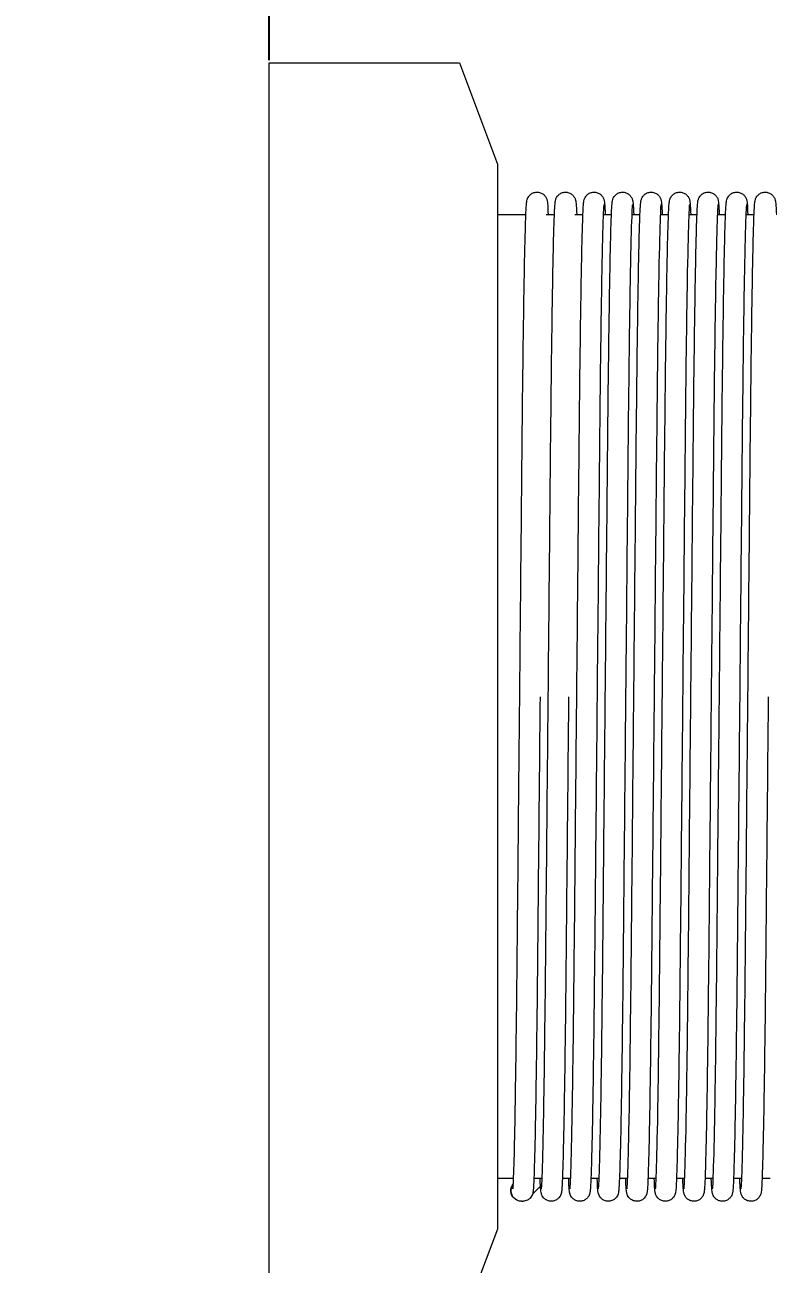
# Model space of a CAD drawing. Header units: millimetres. Extents: x 0 to 420, y 0 to 297.
# Drawn here: x 194.857 to 197.789, y 196.839 to 201.727 of the extents above; entities that cross this region are included whole.
import ezdxf

# ---------------------------------------------------------------- set-up
doc = ezdxf.new("R2010")
doc.units = ezdxf.units.MM
doc.header["$PDSIZE"] = -1
doc.styles.add('СПДС', font='isocpeur.ttf', dxfattribs={"width": 0.9})
doc.dimstyles.new('ISO-25', dxfattribs={"dimtxt": 2.5, "dimasz": 2.5, "dimexe": 1.25, "dimexo": 0.625, "dimtad": 1, "dimtxsty": 'Standard', "dimcen": 2.5, "dimadec": 0, "dimazin": 0, "dimtfac": 1, "dimtmove": 0, "dimatfit": 3, "dimfxl": 1, "dimarcsym": 0})

# ---------------------------------------------------------------- blocks, each defined once
blk = doc.blocks.new('*D34')
at = {"color": 0, "lineweight": -2, "transparency": 16777216}
for p, q in [((195.8212, 201.5867), (195.8212, 262.8111)), ((200.6655, 222.7991), (200.6655, 262.8111)), ((193.3212, 261.8111), (165.2926, 261.8111)), ((200.6655, 261.8111), (195.8212, 261.8111)), ((203.1655, 261.8111), (205.6655, 261.8111))]:
    blk.add_line(p, q, dxfattribs=at)
at = {"color": 0, "transparency": 16777216}
for points in [[(193.3212, 262.2277), (193.3212, 261.3944), (195.8212, 261.8111)], [(203.1655, 262.2277), (203.1655, 261.3944), (200.6655, 261.8111)]]:
    blk.add_solid(points, dxfattribs=at)
at = {"layer": 'Defpoints', "color": 0, "transparency": 16777216}
for p in [(200.6655, 261.8111), (200.6655, 222.7891), (195.8212, 201.5767)]:
    blk.add_point(p, dxfattribs=at)
at = {"color": 0, "transparency": 16777216, "insert": (175.7738, 266.9111), "char_height": 3.5, "attachment_point": 5, "style": 'СПДС'}
blk.add_mtext('4,84max', dxfattribs=at)
blk = doc.blocks.new('A$Cca01fdc4')
at = {"color": 0, "linetype": 'Continuous', "lineweight": 0, "extrusion": (0, 1, 0)}
for p, q in [((93.975, -2.7736), (93.975, -2.8061)), ((90.175, -2.8377), (90.175, -2.8701)), ((93.975, -2.8861), (93.975, -2.9186)), ((90.175, -2.9502), (90.175, -2.9826)), ((93.975, -2.9986), (93.975, -3.0311)), ((90.175, -3.0627), (90.175, -3.0951)), ((93.975, -3.1111), (93.975, -3.1436)), ((90.175, -3.1752), (90.175, -3.2076)), ((93.975, -3.2236), (93.975, -3.2561)), ((90.175, -3.2877), (90.175, -3.3201)), ((93.975, -3.3361), (93.975, -3.3686)), ((90.175, -3.4002), (90.175, -3.4326)), ((93.975, -3.4486), (93.975, -3.4811)), ((90.175, -3.5127), (90.175, -3.5451)), ((93.975, -3.5611), (93.975, -3.5936)), ((90.175, -3.6252), (90.175, -3.6576)), ((93.975, -3.6736), (93.975, -3.7061)), ((90.175, -3.7377), (90.175, -3.85)), ((94.065, -3.7555), (94.065, -3.75)), ((93.975, -3.7861), (93.975, -3.85)), ((89.575, -4), (89.975, -3.85)), ((89.975, -3.85), (94.175, -3.85)), ((94.175, -3.85), (94.575, -4)), ((89.575, -4.75), (89.575, -4)), ((94.575, -4.75), (89.575, -4.75))]:
    blk.add_line(p, q, dxfattribs=at)
at = {"color": 0, "linetype": 'Continuous', "lineweight": 0, "extrusion": (0, 0, -1)}
for centre, major_axis, ratio, start_param, end_param in [((94.025, -3.7555), (0.04, 0), 0.999958, 0, 1.570796), ((94.0262, -3.76), (-0.0307, -0.0256), 0.902328, -0.926295, -0.058347), ((94.025, -3.7555), (-0.04, 0), 0.999958, -1.570796, -0.967192), ((94.0262, -3.76), (-0.0307, -0.0256), 0.902328, -1.788245, -0.926295)]:
    blk.add_ellipse(centre, major_axis=major_axis, ratio=ratio, start_param=start_param, end_param=end_param, dxfattribs=at)
at = {"color": 0, "linetype": 'Continuous', "lineweight": 0}
blk.add_ellipse((94.025, -3.7555), major_axis=(0.0135, -0.0378), ratio=0.995584, start_param=-0.99229, end_param=-0.9485, dxfattribs=at)
for points, knots in [([(92.0746, -2.8619), (91.8639, -2.8598), (91.6505, -2.8578), (91.2507, -2.854), (91.0592, -2.8522), (90.7232, -2.8485), (90.5743, -2.8464), (90.3381, -2.8424), (90.2478, -2.8403), (90.164, -2.8373), (90.1446, -2.8364), (90.1286, -2.835), (90.1257, -2.8348), (90.1204, -2.834), (90.1185, -2.8339), (90.1123, -2.8319), (90.1109, -2.8314), (90.1072, -2.8298), (90.1047, -2.8285), (90.0992, -2.8246), (90.096, -2.8218), (90.0906, -2.8147), (90.0883, -2.8104), (90.0854, -2.8012), (90.0848, -2.7962), (90.0854, -2.7865), (90.0866, -2.7816), (90.0905, -2.7729), (90.0932, -2.7691), (90.099, -2.763), (90.102, -2.7608), (90.1096, -2.7562), (90.1126, -2.7555), (90.1168, -2.7542), (90.1183, -2.7539), (90.1234, -2.753), (90.1262, -2.7527), (90.1397, -2.7514), (90.1543, -2.7507), (90.175, -2.7498)], [0, 0, 0, 0, 0.632089, 0.632089, 1.266059, 1.266059, 1.900317, 1.900317, 2.534908, 2.534908, 2.850729, 2.850729, 2.937085, 2.937085, 3.0019, 3.0019, 3.017196, 3.017196, 3.033329, 3.033329, 3.049205, 3.049205, 3.065037, 3.065037, 3.080855, 3.080855, 3.096674, 3.096674, 3.112506, 3.112506, 3.128381, 3.128381, 3.160437, 3.160437, 3.191681, 3.191681, 3.285303, 3.285303, 3.553674, 3.553674, 3.553674, 3.553674]), ([(92.0754, -2.7819), (92.2861, -2.7839), (92.4995, -2.786), (92.8993, -2.7898), (93.0908, -2.7915), (93.4268, -2.7953), (93.5757, -2.7973), (93.8119, -2.8014), (93.9022, -2.8035), (93.986, -2.8064), (94.0054, -2.8074), (94.0214, -2.8087), (94.0243, -2.809), (94.0296, -2.8098), (94.0315, -2.8099), (94.0377, -2.8119), (94.0391, -2.8123), (94.0428, -2.814), (94.0453, -2.8152), (94.0508, -2.8192), (94.054, -2.822), (94.0594, -2.829), (94.0617, -2.8333), (94.0646, -2.8425), (94.0652, -2.8475), (94.0646, -2.8573), (94.0634, -2.8622), (94.0595, -2.8708), (94.0568, -2.8747), (94.051, -2.8807), (94.048, -2.883), (94.0404, -2.8875), (94.0374, -2.8883), (94.0332, -2.8895), (94.0317, -2.8898), (94.0266, -2.8908), (94.0238, -2.891), (94.0103, -2.8923), (93.9957, -2.8931), (93.975, -2.8939)], [0, 0, 0, 0, 0.632089, 0.632089, 1.266059, 1.266059, 1.900317, 1.900317, 2.534908, 2.534908, 2.850729, 2.850729, 2.937085, 2.937085, 3.0019, 3.0019, 3.017196, 3.017196, 3.033329, 3.033329, 3.049205, 3.049205, 3.065037, 3.065037, 3.080855, 3.080855, 3.096674, 3.096674, 3.112506, 3.112506, 3.128381, 3.128381, 3.160437, 3.160437, 3.191681, 3.191681, 3.285303, 3.285303, 3.553674, 3.553674, 3.553674, 3.553674]), ([(92.0746, -2.9744), (91.8639, -2.9723), (91.6505, -2.9703), (91.2507, -2.9665), (91.0592, -2.9647), (90.7232, -2.961), (90.5743, -2.9589), (90.3381, -2.9549), (90.2478, -2.9528), (90.164, -2.9498), (90.1446, -2.9489), (90.1286, -2.9475), (90.1257, -2.9473), (90.1204, -2.9465), (90.1185, -2.9464), (90.1123, -2.9444), (90.1109, -2.9439), (90.1072, -2.9423), (90.1047, -2.941), (90.0992, -2.9371), (90.096, -2.9343), (90.0906, -2.9272), (90.0883, -2.9229), (90.0854, -2.9137), (90.0848, -2.9087), (90.0854, -2.899), (90.0866, -2.8941), (90.0905, -2.8854), (90.0932, -2.8816), (90.099, -2.8755), (90.102, -2.8733), (90.1096, -2.8687), (90.1126, -2.868), (90.1168, -2.8667), (90.1183, -2.8664), (90.1234, -2.8655), (90.1262, -2.8652), (90.1397, -2.8639), (90.1543, -2.8632), (90.175, -2.8623)], [0, 0, 0, 0, 0.632089, 0.632089, 1.266059, 1.266059, 1.900317, 1.900317, 2.534908, 2.534908, 2.850729, 2.850729, 2.937085, 2.937085, 3.0019, 3.0019, 3.017196, 3.017196, 3.033329, 3.033329, 3.049205, 3.049205, 3.065037, 3.065037, 3.080855, 3.080855, 3.096674, 3.096674, 3.112506, 3.112506, 3.128381, 3.128381, 3.160437, 3.160437, 3.191681, 3.191681, 3.285303, 3.285303, 3.553674, 3.553674, 3.553674, 3.553674]), ([(90.1341, -2.8676), (90.1341, -2.8676), (90.1355, -2.8678), (90.1446, -2.8687), (90.1603, -2.8695), (90.2276, -2.8722), (90.3023, -2.874), (90.5084, -2.8779), (90.6473, -2.88), (90.967, -2.8838), (91.1522, -2.8855), (91.5439, -2.8893), (91.7555, -2.8913), (92.0026, -2.8937), (92.039, -2.894), (92.0754, -2.8944)], [3.205557, 3.205557, 3.205557, 3.205557, 3.283757, 3.283757, 3.565523, 3.565523, 4.143933, 4.143933, 4.77419, 4.77419, 5.407305, 5.407305, 6.040731, 6.040731, 6.149872, 6.149872, 6.149872, 6.149872]), ([(94.0159, -2.8886), (94.0159, -2.8886), (94.0145, -2.8884), (94.0054, -2.8876), (93.9897, -2.8867), (93.9224, -2.8841), (93.8477, -2.8822), (93.6416, -2.8783), (93.5027, -2.8763), (93.183, -2.8725), (92.9978, -2.8707), (92.6061, -2.867), (92.3945, -2.8649), (92.1474, -2.8626), (92.111, -2.8622), (92.0746, -2.8619)], [3.205557, 3.205557, 3.205557, 3.205557, 3.283757, 3.283757, 3.565523, 3.565523, 4.143933, 4.143933, 4.77419, 4.77419, 5.407305, 5.407305, 6.040731, 6.040731, 6.149872, 6.149872, 6.149872, 6.149872]), ([(92.0754, -2.8944), (92.2861, -2.8964), (92.4995, -2.8985), (92.8993, -2.9023), (93.0908, -2.904), (93.4268, -2.9078), (93.5757, -2.9098), (93.8119, -2.9139), (93.9022, -2.916), (93.986, -2.9189), (94.0054, -2.9199), (94.0214, -2.9212), (94.0243, -2.9215), (94.0296, -2.9223), (94.0315, -2.9224), (94.0377, -2.9244), (94.0391, -2.9248), (94.0428, -2.9265), (94.0453, -2.9277), (94.0508, -2.9317), (94.054, -2.9345), (94.0594, -2.9415), (94.0617, -2.9458), (94.0646, -2.955), (94.0652, -2.96), (94.0646, -2.9698), (94.0634, -2.9747), (94.0595, -2.9833), (94.0568, -2.9872), (94.051, -2.9932), (94.048, -2.9955), (94.0404, -3), (94.0374, -3.0008), (94.0332, -3.002), (94.0317, -3.0023), (94.0266, -3.0033), (94.0238, -3.0035), (94.0103, -3.0048), (93.9957, -3.0056), (93.975, -3.0064)], [0, 0, 0, 0, 0.632089, 0.632089, 1.266059, 1.266059, 1.900317, 1.900317, 2.534908, 2.534908, 2.850729, 2.850729, 2.937085, 2.937085, 3.0019, 3.0019, 3.017196, 3.017196, 3.033329, 3.033329, 3.049205, 3.049205, 3.065037, 3.065037, 3.080855, 3.080855, 3.096674, 3.096674, 3.112506, 3.112506, 3.128381, 3.128381, 3.160437, 3.160437, 3.191681, 3.191681, 3.285303, 3.285303, 3.553674, 3.553674, 3.553674, 3.553674]), ([(92.0746, -3.0869), (91.8639, -3.0848), (91.6505, -3.0828), (91.2507, -3.079), (91.0592, -3.0772), (90.7232, -3.0735), (90.5743, -3.0714), (90.3381, -3.0674), (90.2478, -3.0653), (90.164, -3.0623), (90.1446, -3.0614), (90.1286, -3.06), (90.1257, -3.0598), (90.1204, -3.059), (90.1185, -3.0589), (90.1123, -3.0569), (90.1109, -3.0564), (90.1072, -3.0548), (90.1047, -3.0535), (90.0992, -3.0496), (90.096, -3.0468), (90.0906, -3.0397), (90.0883, -3.0354), (90.0854, -3.0262), (90.0848, -3.0212), (90.0854, -3.0115), (90.0866, -3.0066), (90.0905, -2.9979), (90.0932, -2.9941), (90.099, -2.988), (90.102, -2.9858), (90.1096, -2.9812), (90.1126, -2.9805), (90.1168, -2.9792), (90.1183, -2.9789), (90.1234, -2.978), (90.1262, -2.9777), (90.1397, -2.9764), (90.1543, -2.9757), (90.175, -2.9748)], [0, 0, 0, 0, 0.632089, 0.632089, 1.266059, 1.266059, 1.900317, 1.900317, 2.534908, 2.534908, 2.850729, 2.850729, 2.937085, 2.937085, 3.0019, 3.0019, 3.017196, 3.017196, 3.033329, 3.033329, 3.049205, 3.049205, 3.065037, 3.065037, 3.080855, 3.080855, 3.096674, 3.096674, 3.112506, 3.112506, 3.128381, 3.128381, 3.160437, 3.160437, 3.191681, 3.191681, 3.285303, 3.285303, 3.553674, 3.553674, 3.553674, 3.553674]), ([(90.1341, -2.9801), (90.1341, -2.9801), (90.1355, -2.9803), (90.1446, -2.9812), (90.1603, -2.982), (90.2276, -2.9847), (90.3023, -2.9865), (90.5084, -2.9904), (90.6473, -2.9925), (90.967, -2.9963), (91.1522, -2.998), (91.5439, -3.0018), (91.7555, -3.0038), (92.0026, -3.0062), (92.039, -3.0065), (92.0754, -3.0069)], [3.205557, 3.205557, 3.205557, 3.205557, 3.283757, 3.283757, 3.565523, 3.565523, 4.143933, 4.143933, 4.77419, 4.77419, 5.407305, 5.407305, 6.040731, 6.040731, 6.149872, 6.149872, 6.149872, 6.149872]), ([(94.0159, -3.0011), (94.0159, -3.0011), (94.0145, -3.0009), (94.0054, -3.0001), (93.9897, -2.9992), (93.9224, -2.9966), (93.8477, -2.9947), (93.6416, -2.9908), (93.5027, -2.9888), (93.183, -2.985), (92.9978, -2.9832), (92.6061, -2.9795), (92.3945, -2.9774), (92.1474, -2.9751), (92.111, -2.9747), (92.0746, -2.9744)], [3.205557, 3.205557, 3.205557, 3.205557, 3.283757, 3.283757, 3.565523, 3.565523, 4.143933, 4.143933, 4.77419, 4.77419, 5.407305, 5.407305, 6.040731, 6.040731, 6.149872, 6.149872, 6.149872, 6.149872]), ([(92.0754, -3.0069), (92.2861, -3.0089), (92.4995, -3.011), (92.8993, -3.0148), (93.0908, -3.0165), (93.4268, -3.0203), (93.5757, -3.0223), (93.8119, -3.0264), (93.9022, -3.0285), (93.986, -3.0314), (94.0054, -3.0324), (94.0214, -3.0337), (94.0243, -3.034), (94.0296, -3.0348), (94.0315, -3.0349), (94.0377, -3.0369), (94.0391, -3.0373), (94.0428, -3.039), (94.0453, -3.0402), (94.0508, -3.0442), (94.054, -3.047), (94.0594, -3.054), (94.0617, -3.0583), (94.0646, -3.0675), (94.0652, -3.0725), (94.0646, -3.0823), (94.0634, -3.0872), (94.0595, -3.0958), (94.0568, -3.0997), (94.051, -3.1057), (94.048, -3.108), (94.0404, -3.1125), (94.0374, -3.1133), (94.0332, -3.1145), (94.0317, -3.1148), (94.0266, -3.1158), (94.0238, -3.116), (94.0103, -3.1173), (93.9957, -3.1181), (93.975, -3.1189)], [0, 0, 0, 0, 0.632089, 0.632089, 1.266059, 1.266059, 1.900317, 1.900317, 2.534908, 2.534908, 2.850729, 2.850729, 2.937085, 2.937085, 3.0019, 3.0019, 3.017196, 3.017196, 3.033329, 3.033329, 3.049205, 3.049205, 3.065037, 3.065037, 3.080855, 3.080855, 3.096674, 3.096674, 3.112506, 3.112506, 3.128381, 3.128381, 3.160437, 3.160437, 3.191681, 3.191681, 3.285303, 3.285303, 3.553674, 3.553674, 3.553674, 3.553674]), ([(92.0746, -3.1994), (91.8639, -3.1973), (91.6505, -3.1953), (91.2507, -3.1915), (91.0592, -3.1897), (90.7232, -3.186), (90.5743, -3.1839), (90.3381, -3.1799), (90.2478, -3.1778), (90.164, -3.1748), (90.1446, -3.1739), (90.1286, -3.1725), (90.1257, -3.1723), (90.1204, -3.1715), (90.1185, -3.1714), (90.1123, -3.1694), (90.1109, -3.1689), (90.1072, -3.1673), (90.1047, -3.166), (90.0992, -3.1621), (90.096, -3.1593), (90.0906, -3.1522), (90.0883, -3.1479), (90.0854, -3.1387), (90.0848, -3.1337), (90.0854, -3.124), (90.0866, -3.1191), (90.0905, -3.1104), (90.0932, -3.1066), (90.099, -3.1005), (90.102, -3.0983), (90.1096, -3.0937), (90.1126, -3.093), (90.1168, -3.0917), (90.1183, -3.0914), (90.1234, -3.0905), (90.1262, -3.0902), (90.1397, -3.0889), (90.1543, -3.0882), (90.175, -3.0873)], [0, 0, 0, 0, 0.632089, 0.632089, 1.266059, 1.266059, 1.900317, 1.900317, 2.534908, 2.534908, 2.850729, 2.850729, 2.937085, 2.937085, 3.0019, 3.0019, 3.017196, 3.017196, 3.033329, 3.033329, 3.049205, 3.049205, 3.065037, 3.065037, 3.080855, 3.080855, 3.096674, 3.096674, 3.112506, 3.112506, 3.128381, 3.128381, 3.160437, 3.160437, 3.191681, 3.191681, 3.285303, 3.285303, 3.553674, 3.553674, 3.553674, 3.553674]), ([(90.1341, -3.0926), (90.1341, -3.0926), (90.1355, -3.0928), (90.1446, -3.0937), (90.1603, -3.0945), (90.2276, -3.0972), (90.3023, -3.099), (90.5084, -3.1029), (90.6473, -3.105), (90.967, -3.1088), (91.1522, -3.1105), (91.5439, -3.1143), (91.7555, -3.1163), (92.0026, -3.1187), (92.039, -3.119), (92.0754, -3.1194)], [3.205557, 3.205557, 3.205557, 3.205557, 3.283757, 3.283757, 3.565523, 3.565523, 4.143933, 4.143933, 4.77419, 4.77419, 5.407305, 5.407305, 6.040731, 6.040731, 6.149872, 6.149872, 6.149872, 6.149872]), ([(94.0159, -3.1136), (94.0159, -3.1136), (94.0145, -3.1134), (94.0054, -3.1126), (93.9897, -3.1117), (93.9224, -3.1091), (93.8477, -3.1072), (93.6416, -3.1033), (93.5027, -3.1013), (93.183, -3.0975), (92.9978, -3.0957), (92.6061, -3.092), (92.3945, -3.0899), (92.1474, -3.0876), (92.111, -3.0872), (92.0746, -3.0869)], [3.205557, 3.205557, 3.205557, 3.205557, 3.283757, 3.283757, 3.565523, 3.565523, 4.143933, 4.143933, 4.77419, 4.77419, 5.407305, 5.407305, 6.040731, 6.040731, 6.149872, 6.149872, 6.149872, 6.149872]), ([(92.0754, -3.1194), (92.2861, -3.1214), (92.4995, -3.1235), (92.8993, -3.1273), (93.0908, -3.129), (93.4268, -3.1328), (93.5757, -3.1348), (93.8119, -3.1389), (93.9022, -3.141), (93.986, -3.1439), (94.0054, -3.1449), (94.0222, -3.1463), (94.0254, -3.1466), (94.031, -3.1475), (94.0326, -3.1478), (94.0373, -3.1492), (94.0401, -3.1499), (94.047, -3.1539), (94.05, -3.1559), (94.0558, -3.1616), (94.0587, -3.1653), (94.0629, -3.1738), (94.0643, -3.1786), (94.0653, -3.1883), (94.0649, -3.1933), (94.0623, -3.2027), (94.0602, -3.2071), (94.055, -3.2144), (94.0518, -3.2174), (94.0462, -3.2217), (94.0437, -3.2231), (94.0377, -3.2259), (94.0355, -3.2264), (94.0315, -3.2274), (94.03, -3.2276), (94.0242, -3.2286), (94.0205, -3.2289), (94.006, -3.23), (93.9926, -3.2307), (93.9749, -3.2314)], [0, 0, 0, 0, 0.632089, 0.632089, 1.266059, 1.266059, 1.900317, 1.900317, 2.534908, 2.534908, 2.850729, 2.850729, 2.95655, 2.95655, 2.996253, 2.996253, 3.026281, 3.026281, 3.042127, 3.042127, 3.057981, 3.057981, 3.073801, 3.073801, 3.08962, 3.08962, 3.105441, 3.105441, 3.121301, 3.121301, 3.137131, 3.137131, 3.168715, 3.168715, 3.207881, 3.207881, 3.325288, 3.325288, 3.553561, 3.553561, 3.553561, 3.553561]), ([(92.0746, -3.3119), (91.8639, -3.3098), (91.6505, -3.3078), (91.2507, -3.304), (91.0592, -3.3022), (90.7232, -3.2985), (90.5743, -3.2964), (90.3381, -3.2924), (90.2478, -3.2903), (90.164, -3.2873), (90.1446, -3.2864), (90.1286, -3.285), (90.1257, -3.2848), (90.1204, -3.284), (90.1185, -3.2839), (90.1123, -3.2819), (90.1109, -3.2814), (90.1072, -3.2798), (90.1047, -3.2785), (90.0992, -3.2746), (90.096, -3.2718), (90.0906, -3.2647), (90.0883, -3.2604), (90.0854, -3.2512), (90.0848, -3.2462), (90.0854, -3.2365), (90.0866, -3.2316), (90.0905, -3.2229), (90.0932, -3.2191), (90.099, -3.213), (90.102, -3.2108), (90.1096, -3.2062), (90.1126, -3.2055), (90.1168, -3.2042), (90.1183, -3.2039), (90.1234, -3.203), (90.1262, -3.2027), (90.1397, -3.2014), (90.1543, -3.2007), (90.175, -3.1998)], [0, 0, 0, 0, 0.632089, 0.632089, 1.266059, 1.266059, 1.900317, 1.900317, 2.534908, 2.534908, 2.850729, 2.850729, 2.937085, 2.937085, 3.0019, 3.0019, 3.017196, 3.017196, 3.033329, 3.033329, 3.049205, 3.049205, 3.065037, 3.065037, 3.080855, 3.080855, 3.096674, 3.096674, 3.112506, 3.112506, 3.128381, 3.128381, 3.160437, 3.160437, 3.191681, 3.191681, 3.285303, 3.285303, 3.553674, 3.553674, 3.553674, 3.553674]), ([(90.1341, -3.2051), (90.1341, -3.2051), (90.1355, -3.2053), (90.1446, -3.2062), (90.1603, -3.207), (90.2276, -3.2097), (90.3023, -3.2115), (90.5084, -3.2154), (90.6473, -3.2175), (90.967, -3.2213), (91.1522, -3.223), (91.5439, -3.2268), (91.7555, -3.2288), (92.0026, -3.2312), (92.039, -3.2315), (92.0754, -3.2319)], [3.205557, 3.205557, 3.205557, 3.205557, 3.283757, 3.283757, 3.565523, 3.565523, 4.143933, 4.143933, 4.77419, 4.77419, 5.407305, 5.407305, 6.040731, 6.040731, 6.149872, 6.149872, 6.149872, 6.149872]), ([(94.0159, -3.2261), (94.0159, -3.2261), (94.0145, -3.2259), (94.0054, -3.2251), (93.9897, -3.2242), (93.9224, -3.2216), (93.8477, -3.2197), (93.6416, -3.2158), (93.5027, -3.2138), (93.183, -3.21), (92.9978, -3.2082), (92.6061, -3.2045), (92.3945, -3.2024), (92.1474, -3.2001), (92.111, -3.1997), (92.0746, -3.1994)], [3.205557, 3.205557, 3.205557, 3.205557, 3.283757, 3.283757, 3.565523, 3.565523, 4.143933, 4.143933, 4.77419, 4.77419, 5.407305, 5.407305, 6.040731, 6.040731, 6.149872, 6.149872, 6.149872, 6.149872]), ([(92.0754, -3.2319), (92.2861, -3.2339), (92.4995, -3.236), (92.8993, -3.2398), (93.0908, -3.2415), (93.4268, -3.2453), (93.5757, -3.2473), (93.8119, -3.2514), (93.9022, -3.2535), (93.986, -3.2564), (94.0054, -3.2574), (94.0221, -3.2588), (94.0253, -3.2591), (94.0309, -3.26), (94.0325, -3.2603), (94.0371, -3.2616), (94.0398, -3.2623), (94.0465, -3.2661), (94.0494, -3.268), (94.0553, -3.2735), (94.0582, -3.2771), (94.0625, -3.2854), (94.0641, -3.2902), (94.0653, -3.2999), (94.065, -3.3049), (94.0627, -3.3143), (94.0606, -3.3188), (94.0555, -3.3263), (94.0524, -3.3294), (94.0467, -3.3339), (94.0441, -3.3353), (94.038, -3.3383), (94.0357, -3.3388), (94.0317, -3.3398), (94.0303, -3.3401), (94.0247, -3.341), (94.0212, -3.3413), (94.0069, -3.3425), (93.9932, -3.3432), (93.9749, -3.3439)], [0, 0, 0, 0, 0.632089, 0.632089, 1.266059, 1.266059, 1.900317, 1.900317, 2.534908, 2.534908, 2.850729, 2.850729, 2.955981, 2.955981, 2.99547, 2.99547, 3.025312, 3.025312, 3.04115, 3.04115, 3.057007, 3.057007, 3.072828, 3.072828, 3.088647, 3.088647, 3.104468, 3.104468, 3.120324, 3.120324, 3.136163, 3.136163, 3.167785, 3.167785, 3.205132, 3.205132, 3.317082, 3.317082, 3.553587, 3.553587, 3.553587, 3.553587]), ([(92.0746, -3.4244), (91.8639, -3.4223), (91.6505, -3.4203), (91.2507, -3.4165), (91.0592, -3.4147), (90.7232, -3.411), (90.5743, -3.4089), (90.3381, -3.4049), (90.2478, -3.4028), (90.164, -3.3998), (90.1446, -3.3989), (90.1286, -3.3975), (90.1257, -3.3973), (90.1204, -3.3965), (90.1185, -3.3964), (90.1123, -3.3944), (90.1109, -3.3939), (90.1072, -3.3923), (90.1047, -3.391), (90.0992, -3.3871), (90.096, -3.3843), (90.0906, -3.3772), (90.0883, -3.3729), (90.0854, -3.3637), (90.0848, -3.3587), (90.0854, -3.349), (90.0866, -3.3441), (90.0905, -3.3354), (90.0932, -3.3316), (90.099, -3.3255), (90.102, -3.3233), (90.1096, -3.3187), (90.1126, -3.318), (90.1168, -3.3167), (90.1183, -3.3164), (90.1234, -3.3155), (90.1262, -3.3152), (90.1397, -3.3139), (90.1543, -3.3132), (90.175, -3.3123)], [0, 0, 0, 0, 0.632089, 0.632089, 1.266059, 1.266059, 1.900317, 1.900317, 2.534908, 2.534908, 2.850729, 2.850729, 2.937085, 2.937085, 3.0019, 3.0019, 3.017196, 3.017196, 3.033329, 3.033329, 3.049205, 3.049205, 3.065037, 3.065037, 3.080855, 3.080855, 3.096674, 3.096674, 3.112506, 3.112506, 3.128381, 3.128381, 3.160437, 3.160437, 3.191681, 3.191681, 3.285303, 3.285303, 3.553674, 3.553674, 3.553674, 3.553674]), ([(90.1341, -3.3176), (90.1341, -3.3176), (90.1355, -3.3178), (90.1446, -3.3187), (90.1603, -3.3195), (90.2276, -3.3222), (90.3023, -3.324), (90.5084, -3.3279), (90.6473, -3.33), (90.967, -3.3338), (91.1522, -3.3355), (91.5439, -3.3393), (91.7555, -3.3413), (92.0026, -3.3437), (92.039, -3.344), (92.0754, -3.3444)], [3.205557, 3.205557, 3.205557, 3.205557, 3.283757, 3.283757, 3.565523, 3.565523, 4.143933, 4.143933, 4.77419, 4.77419, 5.407305, 5.407305, 6.040731, 6.040731, 6.149872, 6.149872, 6.149872, 6.149872]), ([(94.0159, -3.3386), (94.0159, -3.3386), (94.0145, -3.3384), (94.0054, -3.3376), (93.9897, -3.3367), (93.9224, -3.3341), (93.8477, -3.3322), (93.6416, -3.3283), (93.5027, -3.3263), (93.183, -3.3225), (92.9978, -3.3207), (92.6061, -3.317), (92.3945, -3.3149), (92.1474, -3.3126), (92.111, -3.3122), (92.0746, -3.3119)], [3.205557, 3.205557, 3.205557, 3.205557, 3.283757, 3.283757, 3.565523, 3.565523, 4.143933, 4.143933, 4.77419, 4.77419, 5.407305, 5.407305, 6.040731, 6.040731, 6.149872, 6.149872, 6.149872, 6.149872]), ([(92.0754, -3.3444), (92.2861, -3.3464), (92.4995, -3.3485), (92.8993, -3.3523), (93.0908, -3.354), (93.4268, -3.3578), (93.5757, -3.3598), (93.8119, -3.3639), (93.9022, -3.366), (93.9813, -3.3688), (93.9989, -3.3696), (94.0173, -3.3708), (94.0219, -3.3712), (94.0288, -3.3721), (94.0307, -3.3723), (94.0365, -3.3739), (94.0381, -3.3744), (94.0427, -3.3764), (94.0456, -3.3779), (94.0519, -3.3826), (94.055, -3.3856), (94.0602, -3.393), (94.0624, -3.3974), (94.0649, -3.4067), (94.0653, -3.4118), (94.0643, -3.4215), (94.0628, -3.4263), (94.0586, -3.4347), (94.0558, -3.4384), (94.05, -3.4441), (94.047, -3.4461), (94.0398, -3.4502), (94.037, -3.4509), (94.0329, -3.4521), (94.0315, -3.4524), (94.0264, -3.4533), (94.0236, -3.4536), (94.0101, -3.4548), (93.9956, -3.4556), (93.975, -3.4564)], [0, 0, 0, 0, 0.632089, 0.632089, 1.266059, 1.266059, 1.900317, 1.900317, 2.534908, 2.534908, 2.797972, 2.797972, 2.929234, 2.929234, 2.995337, 2.995337, 3.016021, 3.016021, 3.035273, 3.035273, 3.051147, 3.051147, 3.066975, 3.066975, 3.082794, 3.082794, 3.098613, 3.098613, 3.114449, 3.114449, 3.130322, 3.130322, 3.162253, 3.162253, 3.19349, 3.19349, 3.28711, 3.28711, 3.553782, 3.553782, 3.553782, 3.553782]), ([(92.0746, -3.5369), (91.8639, -3.5348), (91.6505, -3.5328), (91.2507, -3.529), (91.0592, -3.5272), (90.7232, -3.5235), (90.5743, -3.5214), (90.3381, -3.5174), (90.2478, -3.5153), (90.164, -3.5123), (90.1446, -3.5114), (90.1286, -3.51), (90.1257, -3.5098), (90.1204, -3.509), (90.1185, -3.5089), (90.1123, -3.5069), (90.1109, -3.5064), (90.1072, -3.5048), (90.1047, -3.5035), (90.0992, -3.4996), (90.096, -3.4968), (90.0906, -3.4897), (90.0883, -3.4854), (90.0854, -3.4762), (90.0848, -3.4712), (90.0854, -3.4615), (90.0866, -3.4566), (90.0905, -3.4479), (90.0932, -3.4441), (90.099, -3.438), (90.102, -3.4358), (90.1096, -3.4312), (90.1126, -3.4305), (90.1168, -3.4292), (90.1183, -3.4289), (90.1234, -3.428), (90.1262, -3.4277), (90.1397, -3.4264), (90.1543, -3.4257), (90.175, -3.4248)], [0, 0, 0, 0, 0.632089, 0.632089, 1.266059, 1.266059, 1.900317, 1.900317, 2.534908, 2.534908, 2.850729, 2.850729, 2.937085, 2.937085, 3.0019, 3.0019, 3.017196, 3.017196, 3.033329, 3.033329, 3.049205, 3.049205, 3.065037, 3.065037, 3.080855, 3.080855, 3.096674, 3.096674, 3.112506, 3.112506, 3.128381, 3.128381, 3.160437, 3.160437, 3.191681, 3.191681, 3.285303, 3.285303, 3.553674, 3.553674, 3.553674, 3.553674]), ([(90.1341, -3.4301), (90.1341, -3.4301), (90.1355, -3.4303), (90.1446, -3.4312), (90.1603, -3.432), (90.2276, -3.4347), (90.3023, -3.4365), (90.5084, -3.4404), (90.6473, -3.4425), (90.967, -3.4463), (91.1522, -3.448), (91.5439, -3.4518), (91.7555, -3.4538), (92.0026, -3.4562), (92.039, -3.4565), (92.0754, -3.4569)], [3.205557, 3.205557, 3.205557, 3.205557, 3.283757, 3.283757, 3.565523, 3.565523, 4.143933, 4.143933, 4.77419, 4.77419, 5.407305, 5.407305, 6.040731, 6.040731, 6.149872, 6.149872, 6.149872, 6.149872]), ([(94.0159, -3.4511), (94.0159, -3.4511), (94.0145, -3.4509), (94.0054, -3.4501), (93.9897, -3.4492), (93.9224, -3.4466), (93.8477, -3.4447), (93.6416, -3.4408), (93.5027, -3.4388), (93.183, -3.435), (92.9978, -3.4332), (92.6061, -3.4295), (92.3945, -3.4274), (92.1474, -3.4251), (92.111, -3.4247), (92.0746, -3.4244)], [3.205557, 3.205557, 3.205557, 3.205557, 3.283757, 3.283757, 3.565523, 3.565523, 4.143933, 4.143933, 4.77419, 4.77419, 5.407305, 5.407305, 6.040731, 6.040731, 6.149872, 6.149872, 6.149872, 6.149872]), ([(92.0754, -3.4569), (92.2861, -3.4589), (92.4995, -3.461), (92.8993, -3.4648), (93.0908, -3.4665), (93.4268, -3.4703), (93.5757, -3.4723), (93.8119, -3.4764), (93.9022, -3.4785), (93.9813, -3.4813), (93.9988, -3.4821), (94.0172, -3.4833), (94.0218, -3.4837), (94.0287, -3.4846), (94.0307, -3.4848), (94.0363, -3.4864), (94.038, -3.4869), (94.0427, -3.4889), (94.0458, -3.4904), (94.0521, -3.4953), (94.0553, -3.4984), (94.0604, -3.5058), (94.0625, -3.5103), (94.0649, -3.5197), (94.0653, -3.5247), (94.0642, -3.5344), (94.0627, -3.5392), (94.0584, -3.5475), (94.0555, -3.5512), (94.0497, -3.5568), (94.0468, -3.5588), (94.0396, -3.5628), (94.0369, -3.5635), (94.0328, -3.5646), (94.0314, -3.5649), (94.0264, -3.5658), (94.0236, -3.5661), (94.0101, -3.5673), (93.9956, -3.5681), (93.975, -3.5689)], [0, 0, 0, 0, 0.632089, 0.632089, 1.266059, 1.266059, 1.900317, 1.900317, 2.534908, 2.534908, 2.797442, 2.797442, 2.928433, 2.928433, 2.994121, 2.994121, 3.015929, 3.015929, 3.035721, 3.035721, 3.051595, 3.051595, 3.067422, 3.067422, 3.083241, 3.083241, 3.09906, 3.09906, 3.114897, 3.114897, 3.130769, 3.130769, 3.162671, 3.162671, 3.193907, 3.193907, 3.287526, 3.287526, 3.55378, 3.55378, 3.55378, 3.55378]), ([(92.0746, -3.6494), (91.8639, -3.6473), (91.6505, -3.6453), (91.2507, -3.6415), (91.0592, -3.6397), (90.7232, -3.636), (90.5743, -3.6339), (90.3381, -3.6299), (90.2478, -3.6278), (90.164, -3.6248), (90.1446, -3.6239), (90.1286, -3.6225), (90.1257, -3.6223), (90.1204, -3.6215), (90.1185, -3.6214), (90.1123, -3.6194), (90.1109, -3.6189), (90.1072, -3.6173), (90.1047, -3.616), (90.0992, -3.6121), (90.096, -3.6093), (90.0906, -3.6022), (90.0883, -3.5979), (90.0854, -3.5887), (90.0848, -3.5837), (90.0854, -3.574), (90.0866, -3.5691), (90.0905, -3.5604), (90.0932, -3.5566), (90.099, -3.5505), (90.102, -3.5483), (90.1096, -3.5437), (90.1126, -3.543), (90.1168, -3.5417), (90.1183, -3.5414), (90.1234, -3.5405), (90.1262, -3.5402), (90.1397, -3.5389), (90.1543, -3.5382), (90.175, -3.5373)], [0, 0, 0, 0, 0.632089, 0.632089, 1.266059, 1.266059, 1.900317, 1.900317, 2.534908, 2.534908, 2.850729, 2.850729, 2.937085, 2.937085, 3.0019, 3.0019, 3.017196, 3.017196, 3.033329, 3.033329, 3.049205, 3.049205, 3.065037, 3.065037, 3.080855, 3.080855, 3.096674, 3.096674, 3.112506, 3.112506, 3.128381, 3.128381, 3.160437, 3.160437, 3.191681, 3.191681, 3.285303, 3.285303, 3.553674, 3.553674, 3.553674, 3.553674]), ([(94.0159, -3.5636), (94.0159, -3.5636), (94.0145, -3.5634), (94.0054, -3.5626), (93.9897, -3.5617), (93.9224, -3.5591), (93.8477, -3.5572), (93.6416, -3.5533), (93.5027, -3.5513), (93.183, -3.5475), (92.9978, -3.5457), (92.6061, -3.542), (92.3945, -3.5399), (92.1474, -3.5376), (92.111, -3.5372), (92.0746, -3.5369)], [3.205557, 3.205557, 3.205557, 3.205557, 3.283757, 3.283757, 3.565523, 3.565523, 4.143933, 4.143933, 4.77419, 4.77419, 5.407305, 5.407305, 6.040731, 6.040731, 6.149872, 6.149872, 6.149872, 6.149872]), ([(92.0754, -3.5694), (92.2861, -3.5714), (92.4995, -3.5735), (92.8993, -3.5773), (93.0908, -3.579), (93.4268, -3.5828), (93.5757, -3.5848), (93.8119, -3.5889), (93.9022, -3.591), (93.9813, -3.5938), (93.9987, -3.5946), (94.0171, -3.5958), (94.0218, -3.5962), (94.0286, -3.5971), (94.0306, -3.5973), (94.0358, -3.5987), (94.0371, -3.5991), (94.04, -3.6003), (94.0414, -3.6008), (94.0451, -3.6027), (94.0478, -3.6044), (94.0536, -3.6092), (94.0567, -3.6126), (94.0615, -3.6205), (94.0633, -3.6251), (94.0652, -3.6346), (94.0652, -3.6397), (94.0635, -3.6493), (94.0618, -3.6539), (94.0571, -3.6619), (94.0541, -3.6653), (94.0483, -3.6704), (94.0455, -3.6721), (94.0388, -3.6755), (94.0363, -3.6761), (94.0324, -3.6772), (94.031, -3.6774), (94.0259, -3.6784), (94.023, -3.6786), (94.0093, -3.6799), (93.995, -3.6806), (93.975, -3.6814)], [0, 0, 0, 0, 0.632089, 0.632089, 1.266059, 1.266059, 1.900317, 1.900317, 2.534908, 2.534908, 2.796911, 2.796911, 2.927633, 2.927633, 2.992916, 2.992916, 3.011104, 3.011104, 3.022612, 3.022612, 3.038421, 3.038421, 3.054288, 3.054288, 3.070111, 3.070111, 3.08593, 3.08593, 3.10175, 3.10175, 3.117595, 3.117595, 3.133456, 3.133456, 3.16521, 3.16521, 3.197677, 3.197677, 3.294996, 3.294996, 3.553852, 3.553852, 3.553852, 3.553852]), ([(92.0746, -3.7619), (91.8639, -3.7598), (91.6505, -3.7578), (91.2507, -3.754), (91.0592, -3.7522), (90.7232, -3.7485), (90.5743, -3.7464), (90.3381, -3.7424), (90.2478, -3.7403), (90.164, -3.7373), (90.1446, -3.7364), (90.1286, -3.735), (90.1257, -3.7348), (90.1204, -3.734), (90.1185, -3.7339), (90.1123, -3.7319), (90.1109, -3.7314), (90.1072, -3.7298), (90.1047, -3.7285), (90.0992, -3.7246), (90.096, -3.7218), (90.0906, -3.7147), (90.0883, -3.7104), (90.0854, -3.7012), (90.0848, -3.6962), (90.0854, -3.6865), (90.0866, -3.6816), (90.0905, -3.6729), (90.0932, -3.6691), (90.099, -3.663), (90.102, -3.6608), (90.1096, -3.6562), (90.1126, -3.6555), (90.1168, -3.6542), (90.1183, -3.6539), (90.1234, -3.653), (90.1262, -3.6527), (90.1397, -3.6514), (90.1543, -3.6507), (90.175, -3.6498)], [0, 0, 0, 0, 0.632089, 0.632089, 1.266059, 1.266059, 1.900317, 1.900317, 2.534908, 2.534908, 2.850729, 2.850729, 2.937085, 2.937085, 3.0019, 3.0019, 3.017196, 3.017196, 3.033329, 3.033329, 3.049205, 3.049205, 3.065037, 3.065037, 3.080855, 3.080855, 3.096674, 3.096674, 3.112506, 3.112506, 3.128381, 3.128381, 3.160437, 3.160437, 3.191681, 3.191681, 3.285303, 3.285303, 3.553674, 3.553674, 3.553674, 3.553674]), ([(94.0159, -3.6761), (94.0159, -3.6761), (94.0145, -3.6759), (94.0054, -3.6751), (93.9897, -3.6742), (93.9224, -3.6716), (93.8477, -3.6697), (93.6416, -3.6658), (93.5027, -3.6638), (93.183, -3.66), (92.9978, -3.6582), (92.6061, -3.6545), (92.3945, -3.6524), (92.1474, -3.6501), (92.111, -3.6497), (92.0746, -3.6494)], [3.205557, 3.205557, 3.205557, 3.205557, 3.283757, 3.283757, 3.565523, 3.565523, 4.143933, 4.143933, 4.77419, 4.77419, 5.407305, 5.407305, 6.040731, 6.040731, 6.149872, 6.149872, 6.149872, 6.149872]), ([(92.0754, -3.6819), (92.2861, -3.6839), (92.4995, -3.686), (92.8993, -3.6898), (93.0908, -3.6915), (93.4268, -3.6953), (93.5757, -3.6973), (93.8119, -3.7014), (93.9022, -3.7035), (93.9812, -3.7063), (93.9987, -3.7071), (94.017, -3.7083), (94.0217, -3.7087), (94.0285, -3.7096), (94.0305, -3.7098), (94.0365, -3.7114), (94.0393, -3.712), (94.0468, -3.7163), (94.0498, -3.7183), (94.0556, -3.7239), (94.0585, -3.7276), (94.062, -3.7344), (94.0631, -3.7373), (94.0646, -3.7434), (94.065, -3.7467), (94.065, -3.75)], [0, 0, 0, 0, 0.632089, 0.632089, 1.266059, 1.266059, 1.900317, 1.900317, 2.534908, 2.534908, 2.79638, 2.79638, 2.926833, 2.926833, 2.991724, 2.991724, 3.025973, 3.025973, 3.041817, 3.041817, 3.057671, 3.057671, 3.067742, 3.067742, 3.07832, 3.07832, 3.07832, 3.07832]), ([(94.0159, -3.7886), (94.0159, -3.7886), (94.0158, -3.7886), (94.0143, -3.7884), (94.0087, -3.7879), (93.9794, -3.7861), (93.9379, -3.7846), (93.8019, -3.7812), (93.6915, -3.7792), (93.4202, -3.7752), (93.2548, -3.7733), (92.8925, -3.7697), (92.6908, -3.7678), (92.3501, -3.7645), (92.212, -3.7632), (92.0746, -3.7619)], [0.131247, 0.131247, 0.131247, 0.131247, 0.150455, 0.150455, 0.313958, 0.313958, 0.777044, 0.777044, 1.398258, 1.398258, 2.030732, 2.030732, 2.664155, 2.664155, 3.076187, 3.076187, 3.076187, 3.076187])]:
    blk.add_open_spline(points, degree=3, knots=knots, dxfattribs=at)
blk.add_open_spline([(94.0055, -3.68), (94.0164, -3.6905), (94.0267, -3.701), (94.0365, -3.7115)], degree=3, dxfattribs=at)

msp = doc.modelspace()

# ---------------------------------------------------------------- block references
at = {"rotation": 270}
msp.add_blockref('A$Cca01fdc4', (200.5712, 291.1517), dxfattribs=at)

# ---------------------------------------------------------------- dimensions: what is measured, and where the dimension line sits
dim = msp.add_linear_dim(base=(200.6655, 261.8111), p1=(195.8212, 201.5767), p2=(200.6655, 222.7891), text='<>max', dimstyle='ISO-25', override={"dimtxt": 3.5, "dimexe": 1, "dimexo": 0.01, "dimgap": 3, "dimtih": 1, "dimtoh": 1, "dimzin": 0, "dimtxsty": 'СПДС', "dimadec": 2, "dimtdec": 3, "dimtzin": 0})
dim.commit()
dim.dimension.update_dxf_attribs({"geometry": '*D34', "text_midpoint": (175.7738, 261.8111), "dimtype": 160})

doc.saveas('drawing.dxf')
